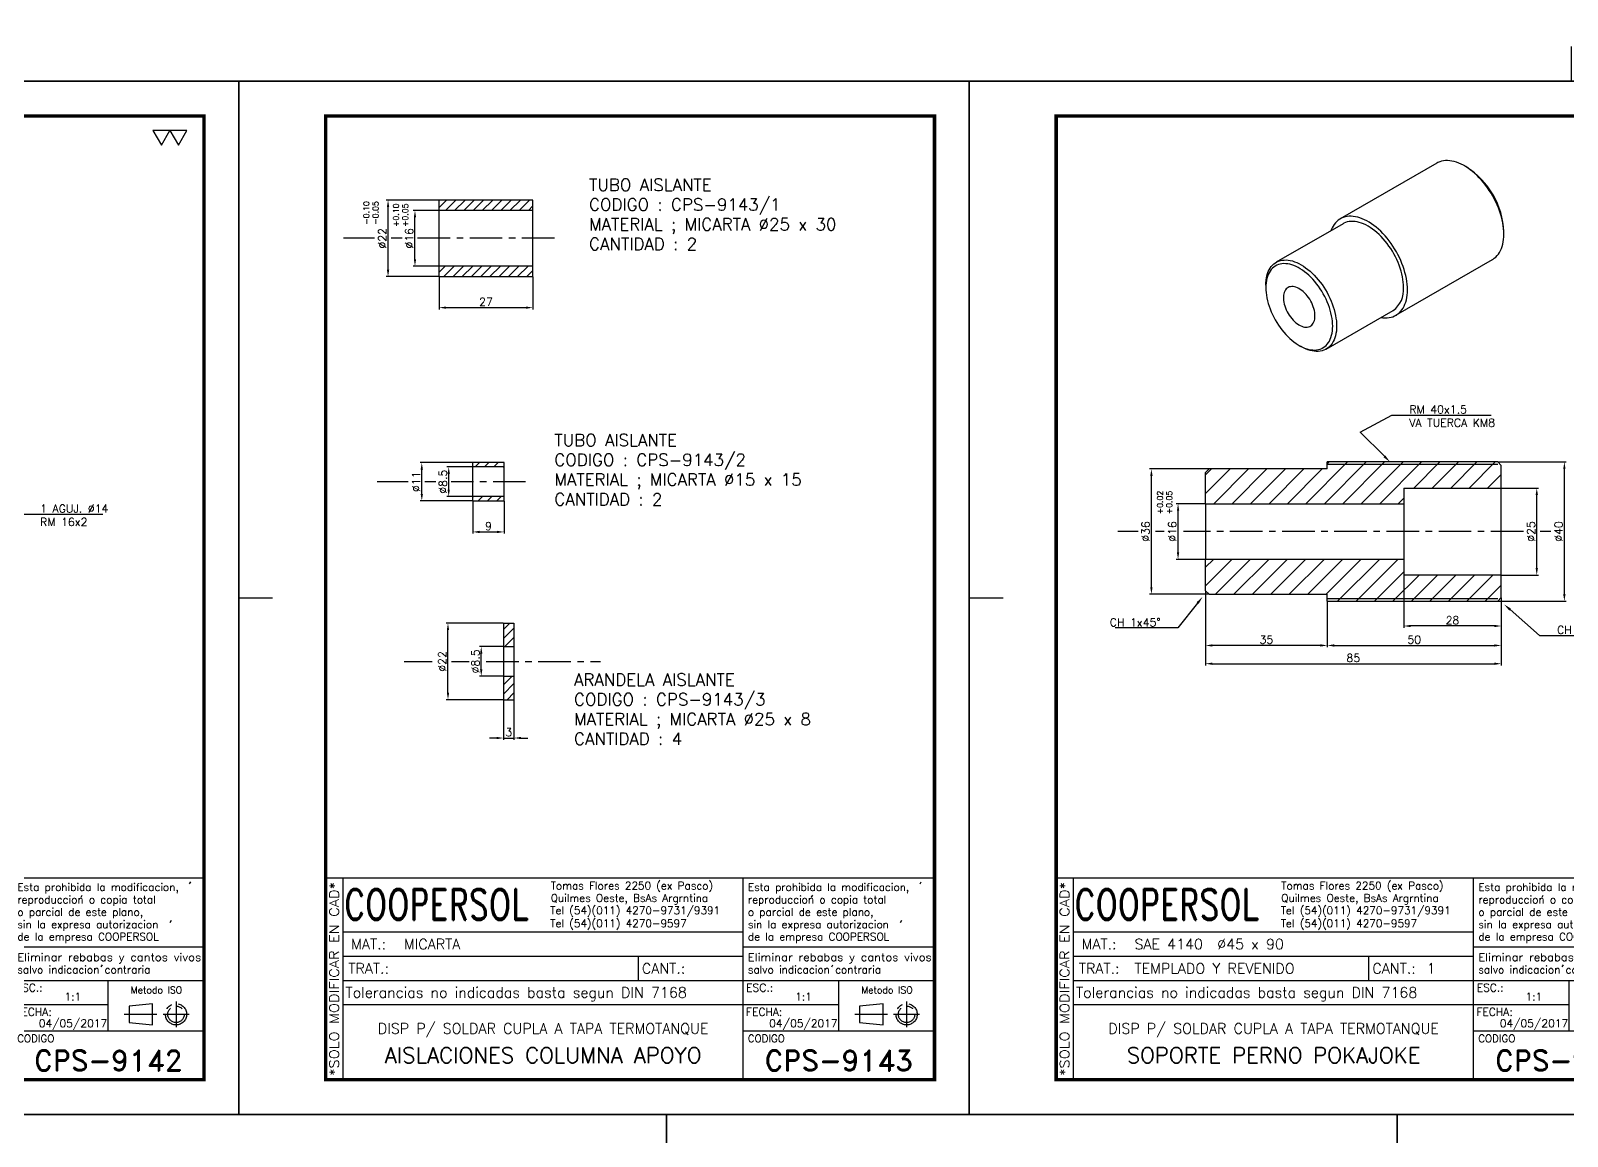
# Model space of a CAD drawing. Extents: x -13768 to 18086, y -10615 to 1188.
# Drawn here: x 867.2 to 1308.9, y 290.7 to 608.5 of the extents above; entities that cross this region are included whole.
import ezdxf
from ezdxf import colors
from ezdxf.entities.mleader import LeaderData, LeaderLine
from ezdxf.enums import TextEntityAlignment as Align
from ezdxf.math import Vec2, Vec3

# ---------------------------------------------------------------- set-up
doc = ezdxf.new("R2010")
doc.units = 0
doc.header["$LTSCALE"] = 7.5
doc.header["$MEASUREMENT"] = 0
doc.linetypes.add('CENTER', pattern=[2, 1.25, -0.25, 0.25, -0.25])
doc.layers.get('0').update_dxf_attribs({"linetype": 'CONTINUOUS'})
doc.layers.get('DEFPOINTS').update_dxf_attribs({"linetype": 'CONTINUOUS'})
for name, color, linetype in [('0-CO', 3, 'CONTINUOUS'), ('1', 1, 'CENTER'), ('CL', 1, 'CENTER'), ('CO', 3, 'CONTINUOUS'), ('FI', 1, 'CONTINUOUS'), ('RY', 5, 'CONTINUOUS')]:
    doc.layers.add(name, color=color, linetype=linetype)
doc.styles.add('ROMAND', font='ROMAND')
doc.styles.add('ROMANS', font='ROMANS.SHX')
doc.dimstyles.new('1', dxfattribs={"dimtxt": 2.3, "dimasz": 2, "dimexe": 0.5, "dimexo": 0.0625, "dimgap": 0.5, "dimtad": 1, "dimdec": 4, "dimdsep": 46, "dimtxsty": 'ROMANS', "dimcen": -2, "dimclrt": 7, "dimadec": 0, "dimazin": 0, "dimtfac": 0.869565, "dimtdec": 4, "dimtmove": 0, "dimatfit": 3, "dimfxl": 1, "dimtolj": 1, "dimarcsym": 0})

# ---------------------------------------------------------------- blocks, each defined once
blk = doc.blocks.new('A4G')
blk.add_line((0, 148.5), (9.75, 148.5))
blk.add_lwpolyline([(0, 297), (210, 297), (210, 0), (0, 0)], close=True)
at = {"const_width": 1}
blk.add_lwpolyline([(25, 287), (200, 287), (200, 10), (25, 10)], close=True, dxfattribs=at)
blk = doc.blocks.new('COOPERSOLROT-02')
for p, q in [((0, 58), (175, 58)), ((0, 0), (0, 58)), ((5, 0), (5, 58)), ((120, 0), (120, 58)), ((175, 0), (175, 58)), ((5, 42.5), (120, 42.5)), ((5, 35.5), (120, 35.5)), ((89.89, 28.5), (89.89, 35.5)), ((120, 38.19), (175, 38.19)), ((5, 28.5), (175, 28.5)), ((147.5, 14), (147.5, 28.5)), ((147.5, 21.5), (5, 21.5)), ((120, 14), (175, 14)), ((0, 0), (175, 0))]:
    blk.add_line(p, q)
at = {"color": 1, "linetype": 'CENTER'}
blk.add_line((166.98, 22.51), (166.98, 15.06), dxfattribs=at)
for points in [[(152.09, 18.79), (161.93, 18.79)], [(163.26, 18.79), (170.71, 18.79)]]:
    blk.add_lwpolyline(points, dxfattribs=at)
at = {"layer": '1'}
for points in [[(139.66, 52.43), (140.02, 53.02)], [(170.85, 56.26), (171.21, 56.85)], [(165.28, 45.22), (165.64, 45.81)], [(145.46, 32.42), (145.82, 33.01)]]:
    blk.add_lwpolyline(points, dxfattribs=at)
blk.add_lwpolyline([(160.25, 18.79), (160.25, 21.83), (153.47, 21.16), (153.47, 16.41), (160.25, 15.74)], close=True, dxfattribs=at)
for radius in [3.05, 2.37]:
    blk.add_circle((166.98, 18.79), radius, dxfattribs=at)
at = {"style": 'ROMANS', "width": 0.996387}
blk.add_text('*SOLO MODIFICAR EN CAD*', height=2.7, rotation=90, dxfattribs=at).set_placement((3.77, 1.09), (3.77, 56.81), align=Align.FIT)
at = {"style": 'ROMAND', "width": 0.75}
blk.add_text('COOPERSOL', height=9, dxfattribs=at).set_placement((5.26, 45.85))
at = {"style": 'ROMANS'}
for s, p in [('MAT.:', (7.32, 37.47)), ('TRAT.:', (6.5, 30.47)), ('CANT.:', (90.89, 30.47)), ('Tolerancias no indicadas basta segun DIN 7168', (5.7, 23.56))]:
    blk.add_text(s, height=3, dxfattribs=at).set_placement(p)
for tag, height, style, p in [('CONJUNTO', 2.3, 'ROMANS', (62.5, 17.5)), ('SUBCONJUNTO', 3, 'ROMANS', (62.5, 11.5)), ('DENOMINACION', 4.5, 'ROMANS', (62.5, 4.75)), ('COD-PLA', 6, 'ROMAND', (147.5, 5.5))]:
    blk.add_attdef(tag, text='', height=height, dxfattribs=dict(style=style)).set_placement(p, align=Align.MIDDLE)
at = {"layer": '1', "style": 'ROMANS'}
for s, height, p in [('Tomas Flores 2250 (ex Pasco)', 2.2, (64.69, 54.68)), ('Quilmes Oeste, BsAs Argrntina', 2.2, (64.69, 51.12)), ('Esta prohibida la modificacion,', 2.2, (121.36, 54.23)), ('Tel (54)(011) 4270-9731/9391', 2.2, (64.55, 47.56)), ('o parcial de este plano,', 2.2, (121.36, 47.11)), ('reproduccion o copia total', 2.2, (121.36, 50.67)), ('Tel (54)(011) 4270-9597', 2.2, (64.55, 43.83)), ('sin la expresa autorizacion ', 2.2, (121.36, 43.55)), ('de la empresa COOPERSOL', 2.2, (121.36, 39.99)), ('salvo indicacion contraria', 2.2, (121.36, 30.54)), ('ESC.:', 2.25, (120.89, 25.29)), ('FECHA:', 2.25, (120.81, 18.36)), ('CODIGO', 2.16, (121.33, 10.78))]:
    blk.add_text(s, height=height, dxfattribs=at).set_placement(p)
at = {"layer": '1', "style": 'ROMANS', "width": 0.96139}
blk.add_text('Eliminar rebabas y cantos vivos', height=2.2, dxfattribs=at).set_placement((121.34, 34.1), (174.21, 34.1), align=Align.FIT)
at = {"layer": '1', "style": 'ROMANS'}
blk.add_text('Metodo ISO', height=1.948, dxfattribs=at).set_placement((161.34, 25.77), align=Align.MIDDLE)
for tag, p in [('MAT', (22.51, 37.47)), ('TRAT', (22.51, 30.47)), ('CANT', (106.49, 30.47))]:
    blk.add_attdef(tag, p, '', height=3, dxfattribs=at)
for tag, p in [('ESC', (137.33, 22.73)), ('FECHA', (137.33, 15.06))]:
    blk.add_attdef(tag, text='', height=2.25, dxfattribs=at).set_placement(p, align=Align.CENTER)
blk = doc.blocks.new('*D26')
at = {"layer": 'CO', "color": 0, "lineweight": -2}
for p, q in [((1204.92, 447.48), (1204.92, 426.06)), ((1289.92, 445.48), (1289.92, 426.06)), ((1206.92, 426.56), (1287.92, 426.56))]:
    blk.add_line(p, q, dxfattribs=at)
at = {"layer": 'CO', "color": 0}
for points in [[(1206.92, 426.89), (1206.92, 426.22), (1204.92, 426.56)], [(1287.92, 426.89), (1287.92, 426.22), (1289.92, 426.56)]]:
    blk.add_solid(points, dxfattribs=at)
at = {"layer": 'DEFPOINTS', "color": 0}
for p in [(1204.92, 447.55), (1289.92, 445.55), (1289.92, 426.56)]:
    blk.add_point(p, dxfattribs=at)
at = {"layer": 'CO', "color": 7, "insert": (1247.42, 428.21), "char_height": 2.3, "attachment_point": 5, "style": 'ROMANS'}
blk.add_mtext('\\A1;85', dxfattribs=at)
blk = doc.blocks.new('*D27')
at = {"layer": 'CO', "color": 0, "lineweight": -2}
for p, q in [((1204.92, 447.48), (1204.92, 431.31)), ((1239.92, 444.48), (1239.92, 431.31)), ((1237.92, 431.81), (1206.92, 431.81))]:
    blk.add_line(p, q, dxfattribs=at)
at = {"layer": 'CO', "color": 0}
for points in [[(1206.92, 432.14), (1206.92, 431.47), (1204.92, 431.81)], [(1237.92, 432.14), (1237.92, 431.47), (1239.92, 431.81)]]:
    blk.add_solid(points, dxfattribs=at)
at = {"layer": 'DEFPOINTS', "color": 0}
for p in [(1204.92, 447.55), (1239.92, 444.55), (1204.92, 431.81)]:
    blk.add_point(p, dxfattribs=at)
at = {"layer": 'CO', "color": 7, "insert": (1222.42, 433.46), "char_height": 2.3, "attachment_point": 5, "style": 'ROMANS'}
blk.add_mtext('\\A1;35', dxfattribs=at)
blk = doc.blocks.new('*D28')
at = {"layer": 'CO', "color": 0, "lineweight": -2}
for p, q in [((1239.92, 444.48), (1239.92, 431.31)), ((1289.92, 445.48), (1289.92, 431.31)), ((1241.92, 431.81), (1287.92, 431.81))]:
    blk.add_line(p, q, dxfattribs=at)
at = {"layer": 'CO', "color": 0}
for points in [[(1241.92, 432.14), (1241.92, 431.47), (1239.92, 431.81)], [(1287.92, 432.14), (1287.92, 431.47), (1289.92, 431.81)]]:
    blk.add_solid(points, dxfattribs=at)
at = {"layer": 'DEFPOINTS', "color": 0}
for p in [(1239.92, 444.55), (1289.92, 445.55), (1289.92, 431.81)]:
    blk.add_point(p, dxfattribs=at)
at = {"layer": 'CO', "color": 7, "insert": (1264.92, 433.46), "char_height": 2.3, "attachment_point": 5, "style": 'ROMANS'}
blk.add_mtext('\\A1;50', dxfattribs=at)
blk = doc.blocks.new('*D29')
at = {"layer": 'CO', "color": 0, "lineweight": -2}
for p, q in [((1204.86, 472.55), (1196.53, 472.55)), ((1197.03, 458.55), (1197.03, 470.55)), ((1204.86, 456.55), (1196.53, 456.55))]:
    blk.add_line(p, q, dxfattribs=at)
at = {"layer": 'CO', "color": 0}
for points in [[(1196.7, 470.55), (1197.36, 470.55), (1197.03, 472.55)], [(1196.7, 458.55), (1197.36, 458.55), (1197.03, 456.55)]]:
    blk.add_solid(points, dxfattribs=at)
at = {"layer": 'DEFPOINTS', "color": 0}
for p in [(1197.03, 472.55), (1204.92, 472.55), (1204.92, 456.55)]:
    blk.add_point(p, dxfattribs=at)
at = {"layer": 'CO', "color": 7, "insert": (1195.38, 464.55), "char_height": 2.3, "attachment_point": 5, "rotation": 90, "style": 'ROMANS'}
blk.add_mtext('\\A1;%%C16', dxfattribs=at)
blk = doc.blocks.new('*D30')
at = {"layer": 'CO', "color": 0, "lineweight": -2}
for p, q in [((1205.86, 482.55), (1188.86, 482.55)), ((1189.36, 448.55), (1189.36, 480.55)), ((1205.86, 446.55), (1188.86, 446.55))]:
    blk.add_line(p, q, dxfattribs=at)
at = {"layer": 'CO', "color": 0}
for points in [[(1189.03, 480.55), (1189.7, 480.55), (1189.36, 482.55)], [(1189.03, 448.55), (1189.7, 448.55), (1189.36, 446.55)]]:
    blk.add_solid(points, dxfattribs=at)
at = {"layer": 'DEFPOINTS', "color": 0}
for p in [(1189.36, 482.55), (1205.92, 482.55), (1205.92, 446.55)]:
    blk.add_point(p, dxfattribs=at)
at = {"layer": 'CO', "color": 7, "insert": (1187.71, 464.55), "char_height": 2.3, "attachment_point": 5, "rotation": 90, "style": 'ROMANS'}
blk.add_mtext('\\A1;%%C36', dxfattribs=at)
blk = doc.blocks.new('*D31')
at = {"layer": 'CO', "color": 0, "lineweight": -2}
for p, q in [((1289.99, 477.05), (1300.64, 477.05)), ((1300.14, 454.05), (1300.14, 475.05)), ((1289.99, 452.05), (1300.64, 452.05))]:
    blk.add_line(p, q, dxfattribs=at)
at = {"layer": 'CO', "color": 0}
for points in [[(1299.81, 475.05), (1300.48, 475.05), (1300.14, 477.05)], [(1299.81, 454.05), (1300.48, 454.05), (1300.14, 452.05)]]:
    blk.add_solid(points, dxfattribs=at)
at = {"layer": 'DEFPOINTS', "color": 0}
for p in [(1289.92, 477.05), (1300.14, 477.05), (1289.92, 452.05)]:
    blk.add_point(p, dxfattribs=at)
at = {"layer": 'CO', "color": 7, "insert": (1298.49, 464.55), "char_height": 2.3, "attachment_point": 5, "rotation": 90, "style": 'ROMANS'}
blk.add_mtext('\\A1;%%C25', dxfattribs=at)
blk = doc.blocks.new('*D32')
at = {"layer": 'CO', "color": 0, "lineweight": -2}
for p, q in [((1288.99, 484.55), (1308.58, 484.55)), ((1308.08, 446.55), (1308.08, 482.55)), ((1288.99, 444.55), (1308.58, 444.55))]:
    blk.add_line(p, q, dxfattribs=at)
at = {"layer": 'CO', "color": 0}
for points in [[(1307.75, 482.55), (1308.41, 482.55), (1308.08, 484.55)], [(1307.75, 446.55), (1308.41, 446.55), (1308.08, 444.55)]]:
    blk.add_solid(points, dxfattribs=at)
at = {"layer": 'DEFPOINTS', "color": 0}
for p in [(1288.92, 484.55), (1308.08, 484.55), (1288.92, 444.55)]:
    blk.add_point(p, dxfattribs=at)
at = {"layer": 'CO', "color": 7, "insert": (1306.43, 464.55), "char_height": 2.3, "attachment_point": 5, "rotation": 90, "style": 'ROMANS'}
blk.add_mtext('\\A1;%%C40', dxfattribs=at)
blk = doc.blocks.new('*D33')
at = {"layer": 'CO', "color": 0, "lineweight": -2}
for p, q in [((1261.92, 451.98), (1261.92, 436.9)), ((1289.92, 445.48), (1289.92, 436.9)), ((1287.92, 437.4), (1263.92, 437.4))]:
    blk.add_line(p, q, dxfattribs=at)
at = {"layer": 'CO', "color": 0}
for points in [[(1263.92, 437.73), (1263.92, 437.06), (1261.92, 437.4)], [(1287.92, 437.73), (1287.92, 437.06), (1289.92, 437.4)]]:
    blk.add_solid(points, dxfattribs=at)
at = {"layer": 'DEFPOINTS', "color": 0}
for p in [(1261.92, 452.05), (1289.92, 445.55), (1261.92, 437.4)]:
    blk.add_point(p, dxfattribs=at)
at = {"layer": 'CO', "color": 7, "insert": (1275.92, 439.05), "char_height": 2.3, "attachment_point": 5, "style": 'ROMANS'}
blk.add_mtext('\\A1;28', dxfattribs=at)
blk = doc.blocks.new('TOL')
at = {"layer": '0-CO', "style": 'ROMANS'}
for tag, p in [('TOLSUP', (2.34, 3.94)), ('TOLINF', (2.34, 1.29))]:
    blk.add_attdef(tag, p, '', height=1.64, dxfattribs=at)
blk = doc.blocks.new('*D125')
at = {"layer": 'CO', "color": 0, "lineweight": -2}
for p, q in [((994.27, 473.31), (994.27, 463.94)), ((1003.27, 473.31), (1003.27, 463.94)), ((996.27, 464.44), (1001.27, 464.44))]:
    blk.add_line(p, q, dxfattribs=at)
at = {"layer": 'CO', "color": 0}
for points in [[(996.27, 464.77), (996.27, 464.1), (994.27, 464.44)], [(1001.27, 464.77), (1001.27, 464.1), (1003.27, 464.44)]]:
    blk.add_solid(points, dxfattribs=at)
at = {"layer": 'DEFPOINTS', "color": 0}
for p in [(994.27, 473.37), (1003.27, 473.37), (1003.27, 464.44)]:
    blk.add_point(p, dxfattribs=at)
at = {"layer": 'CO', "color": 7, "insert": (998.77, 466.09), "char_height": 2.3, "attachment_point": 5, "style": 'ROMANS'}
blk.add_mtext('\\A1;9', dxfattribs=at)
blk = doc.blocks.new('*D126')
at = {"layer": 'CO', "color": 0, "lineweight": -2}
for p, q in [((994.21, 483.12), (986.86, 483.12)), ((987.36, 476.62), (987.36, 481.12)), ((994.21, 474.62), (986.86, 474.62))]:
    blk.add_line(p, q, dxfattribs=at)
at = {"layer": 'CO', "color": 0}
for points in [[(987.02, 481.12), (987.69, 481.12), (987.36, 483.12)], [(987.02, 476.62), (987.69, 476.62), (987.36, 474.62)]]:
    blk.add_solid(points, dxfattribs=at)
at = {"layer": 'DEFPOINTS', "color": 0}
for p in [(987.36, 483.12), (994.27, 483.12), (994.27, 474.62)]:
    blk.add_point(p, dxfattribs=at)
at = {"layer": 'CO', "color": 7, "insert": (985.71, 478.87), "char_height": 2.3, "attachment_point": 5, "rotation": 90, "style": 'ROMANS'}
blk.add_mtext('\\A1;%%C8.5', dxfattribs=at)
blk = doc.blocks.new('*D127')
at = {"layer": 'CO', "color": 0, "lineweight": -2}
for p, q in [((994.21, 484.37), (979.12, 484.37)), ((979.62, 475.37), (979.62, 482.37)), ((994.21, 473.37), (979.12, 473.37))]:
    blk.add_line(p, q, dxfattribs=at)
at = {"layer": 'CO', "color": 0}
for points in [[(979.29, 482.37), (979.95, 482.37), (979.62, 484.37)], [(979.29, 475.37), (979.95, 475.37), (979.62, 473.37)]]:
    blk.add_solid(points, dxfattribs=at)
at = {"layer": 'DEFPOINTS', "color": 0}
for p in [(979.62, 484.37), (994.27, 484.37), (994.27, 473.37)]:
    blk.add_point(p, dxfattribs=at)
at = {"layer": 'CO', "color": 7, "insert": (977.97, 478.87), "char_height": 2.3, "attachment_point": 5, "rotation": 90, "style": 'ROMANS'}
blk.add_mtext('\\A1;%%C11', dxfattribs=at)
blk = doc.blocks.new('*D128')
at = {"layer": 'CO', "color": 0, "lineweight": -2}
for p, q in [((1003.04, 431.47), (996.21, 431.47)), ((996.71, 424.97), (996.71, 429.47)), ((1003.04, 422.97), (996.21, 422.97))]:
    blk.add_line(p, q, dxfattribs=at)
at = {"layer": 'CO', "color": 0}
for points in [[(996.37, 429.47), (997.04, 429.47), (996.71, 431.47)], [(996.37, 424.97), (997.04, 424.97), (996.71, 422.97)]]:
    blk.add_solid(points, dxfattribs=at)
at = {"layer": 'DEFPOINTS', "color": 0}
for p in [(996.71, 431.47), (1003.11, 431.47), (1003.11, 422.97)]:
    blk.add_point(p, dxfattribs=at)
at = {"layer": 'CO', "color": 7, "insert": (995.06, 427.22), "char_height": 2.3, "attachment_point": 5, "rotation": 90, "style": 'ROMANS'}
blk.add_mtext('\\A1;%%C8.5', dxfattribs=at)
blk = doc.blocks.new('*D129')
at = {"layer": 'CO', "color": 0, "lineweight": -2}
for p, q in [((1003.04, 438.22), (986.65, 438.22)), ((987.15, 418.22), (987.15, 436.22)), ((1003.04, 416.22), (986.65, 416.22))]:
    blk.add_line(p, q, dxfattribs=at)
at = {"layer": 'CO', "color": 0}
for points in [[(986.82, 436.22), (987.48, 436.22), (987.15, 438.22)], [(986.82, 418.22), (987.48, 418.22), (987.15, 416.22)]]:
    blk.add_solid(points, dxfattribs=at)
at = {"layer": 'DEFPOINTS', "color": 0}
for p in [(987.15, 438.22), (1003.11, 438.22), (1003.11, 416.22)]:
    blk.add_point(p, dxfattribs=at)
at = {"layer": 'CO', "color": 7, "insert": (985.5, 427.22), "char_height": 2.3, "attachment_point": 5, "rotation": 90, "style": 'ROMANS'}
blk.add_mtext('\\A1;%%C22', dxfattribs=at)
blk = doc.blocks.new('*D130')
at = {"layer": 'CO', "color": 0, "lineweight": -2}
for p, q in [((1003.11, 416.15), (1003.11, 404.7)), ((1006.11, 416.15), (1006.11, 404.7)), ((1001.11, 405.2), (999.11, 405.2)), ((1003.11, 405.2), (1006.11, 405.2)), ((1008.11, 405.2), (1010.11, 405.2))]:
    blk.add_line(p, q, dxfattribs=at)
at = {"layer": 'CO', "color": 0}
for points in [[(1001.11, 405.53), (1001.11, 404.87), (1003.11, 405.2)], [(1008.11, 405.53), (1008.11, 404.87), (1006.11, 405.2)]]:
    blk.add_solid(points, dxfattribs=at)
at = {"layer": 'DEFPOINTS', "color": 0}
for p in [(1003.11, 416.22), (1006.11, 416.22), (1006.11, 405.2)]:
    blk.add_point(p, dxfattribs=at)
at = {"layer": 'CO', "color": 7, "insert": (1004.61, 406.85), "char_height": 2.3, "attachment_point": 5, "style": 'ROMANS'}
blk.add_mtext('\\A1;3', dxfattribs=at)
blk = doc.blocks.new('*D131')
at = {"layer": 'CO', "color": 0, "lineweight": -2}
for p, q in [((984.57, 537.78), (984.57, 528.41)), ((1011.57, 537.78), (1011.57, 528.41)), ((986.57, 528.91), (1009.57, 528.91))]:
    blk.add_line(p, q, dxfattribs=at)
at = {"layer": 'CO', "color": 0}
for points in [[(986.57, 529.24), (986.57, 528.58), (984.57, 528.91)], [(1009.57, 529.24), (1009.57, 528.58), (1011.57, 528.91)]]:
    blk.add_solid(points, dxfattribs=at)
at = {"layer": 'DEFPOINTS', "color": 0}
for p in [(984.57, 537.84), (1011.57, 537.84), (1011.57, 528.91)]:
    blk.add_point(p, dxfattribs=at)
at = {"layer": 'CO', "color": 7, "insert": (998.07, 530.56), "char_height": 2.3, "attachment_point": 5, "style": 'ROMANS'}
blk.add_mtext('\\A1;27', dxfattribs=at)
blk = doc.blocks.new('*D132')
at = {"layer": 'CO', "color": 0, "lineweight": -2}
for p, q in [((984.51, 556.84), (977.16, 556.84)), ((977.66, 542.84), (977.66, 554.84)), ((984.51, 540.84), (977.16, 540.84))]:
    blk.add_line(p, q, dxfattribs=at)
at = {"layer": 'CO', "color": 0}
for points in [[(977.33, 554.84), (977.99, 554.84), (977.66, 556.84)], [(977.33, 542.84), (977.99, 542.84), (977.66, 540.84)]]:
    blk.add_solid(points, dxfattribs=at)
at = {"layer": 'DEFPOINTS', "color": 0}
for p in [(977.66, 556.84), (984.57, 556.84), (984.57, 540.84)]:
    blk.add_point(p, dxfattribs=at)
at = {"layer": 'CO', "color": 7, "insert": (976.01, 548.84), "char_height": 2.3, "attachment_point": 5, "rotation": 90, "style": 'ROMANS'}
blk.add_mtext('\\A1;%%C16', dxfattribs=at)
blk = doc.blocks.new('*D133')
at = {"layer": 'CO', "color": 0, "lineweight": -2}
for p, q in [((984.51, 559.84), (969.42, 559.84)), ((969.92, 539.84), (969.92, 557.84)), ((984.51, 537.84), (969.42, 537.84))]:
    blk.add_line(p, q, dxfattribs=at)
at = {"layer": 'CO', "color": 0}
for points in [[(969.59, 557.84), (970.26, 557.84), (969.92, 559.84)], [(969.59, 539.84), (970.26, 539.84), (969.92, 537.84)]]:
    blk.add_solid(points, dxfattribs=at)
at = {"layer": 'DEFPOINTS', "color": 0}
for p in [(969.92, 559.84), (984.57, 559.84), (984.57, 537.84)]:
    blk.add_point(p, dxfattribs=at)
at = {"layer": 'CO', "color": 7, "insert": (968.27, 548.84), "char_height": 2.3, "attachment_point": 5, "rotation": 90, "style": 'ROMANS'}
blk.add_mtext('\\A1;%%C22', dxfattribs=at)
blk = doc.blocks.new('A3G')
for p, q in [((235, 292), (235, 297)), ((0, 148.5), (9.75, 148.5)), ((235, 5), (235, 0))]:
    blk.add_line(p, q)
blk.add_lwpolyline([(0, 297), (420, 297), (420, 0), (0, 0)], close=True)
at = {"const_width": 1}
blk.add_lwpolyline([(25, 287), (410, 287), (410, 10), (25, 10)], close=True, dxfattribs=at)

msp = doc.modelspace()

# ---------------------------------------------------------------- hatches: boundary and pattern name
at = {"layer": 'RY'}
h = msp.add_hatch(dxfattribs=at)
h.set_pattern_fill('ANSI31', color=256, scale=15, style=0)
h.set_pattern_definition([(45, (14062.0458, -11833.967), (-1.32582521, 1.32582521), [])])
h.paths.add_polyline_path([(1011.57287, 556.84207), (1011.57287, 559.84207), (984.57287, 559.84207), (984.57287, 556.84207)])
h.paths.add_polyline_path([(1011.57287, 537.84207), (1011.57287, 540.84207), (984.57287, 540.84207), (984.57287, 537.84207)])
h = msp.add_hatch(dxfattribs=at)
h.set_pattern_fill('ANSI31', color=256, scale=15, style=0)
h.set_pattern_definition([(45, (14071.7418, -11903.9403), (-1.32582521, 1.32582521), [])])
h.paths.add_polyline_path([(1003.26887, 483.11866), (1003.26887, 484.36866), (994.26887, 484.36866), (994.26887, 483.11866)])
h.paths.add_polyline_path([(1003.26887, 473.36866), (1003.26887, 474.61866), (994.26887, 474.61866), (994.26887, 473.36866)])
h = msp.add_hatch(dxfattribs=at)
h.set_pattern_fill('ANSI31', color=256, scale=30, style=0)
h.set_pattern_definition([(45, (14937.426, -11905.442), (-2.6516504, 2.6516504), [])])
h.paths.add_polyline_path([(1261.92301, 472.54748), (1261.92301, 477.04748), (1289.92301, 477.04748), (1289.92301, 483.54748), (1288.92301, 484.54748), (1239.92301, 484.54748), (1239.92301, 482.54748), (1205.92301, 482.54748), (1204.92301, 481.54748), (1204.92301, 472.54748)])
h.paths.add_polyline_path([(1204.92301, 456.54748), (1204.92301, 447.54748), (1205.92301, 446.54748), (1239.92301, 446.54748), (1239.92301, 444.54748), (1288.92301, 444.54748), (1289.92301, 445.54748), (1289.92301, 452.04748), (1261.92301, 452.04748), (1261.92301, 456.54748)])
h = msp.add_hatch(dxfattribs=at)
h.set_pattern_fill('ANSI31', color=256, scale=15, style=0)
h.set_pattern_definition([(45, (14075.9052, -11896.252), (-1.32582521, 1.32582521), [])])
h.paths.add_polyline_path([(1006.10537, 438.21655), (1003.10537, 438.21655), (1003.10537, 431.46655), (1006.10537, 431.46655)])
h.paths.add_polyline_path([(1006.10537, 422.96655), (1003.10537, 422.96655), (1003.10537, 416.21655), (1006.10537, 416.21655)])

# ---------------------------------------------------------------- linework, layer by layer
for p, q in [((1011.57287, 559.84207), (984.57287, 559.84207)), ((984.57287, 548.84207), (984.57287, 559.84207)), ((1011.57287, 556.84207), (984.57287, 556.84207)), ((1011.57287, 548.84207), (1011.57287, 559.84207)), ((984.57287, 537.84207), (984.57287, 548.84207)), ((1011.57287, 537.84207), (1011.57287, 548.84207)), ((1011.57287, 540.84207), (984.57287, 540.84207)), ((984.57287, 537.84207), (1011.57287, 537.84207)), ((1003.26887, 484.36866), (994.26887, 484.36866)), ((994.26887, 478.86866), (994.26887, 484.36866)), ((1003.26887, 483.11866), (994.26887, 483.11866)), ((1003.26887, 478.86866), (1003.26887, 484.36866)), ((1204.92301, 481.54748), (1205.92301, 482.54748)), ((1204.92301, 472.54748), (1204.92301, 481.54748)), ((1239.92301, 482.54748), (1205.92301, 482.54748)), ((1239.92301, 482.54748), (1239.92301, 484.54748)), ((1288.92301, 484.54748), (1239.92301, 484.54748)), ((1288.92301, 484.54748), (1289.92301, 483.54748)), ((1289.92301, 477.04748), (1289.92301, 483.54748)), ((994.26887, 473.36866), (994.26887, 478.86866)), ((1003.26887, 473.36866), (1003.26887, 478.86866)), ((1003.26887, 474.61866), (994.26887, 474.61866)), ((994.26887, 473.36866), (1003.26887, 473.36866)), ((1261.92301, 477.04748), (1289.92301, 477.04748)), ((1261.92301, 477.04748), (1261.92301, 472.54748)), ((1289.92301, 452.04748), (1289.92301, 477.04748)), ((1204.92301, 472.54748), (1261.92301, 472.54748)), ((1204.92301, 472.54748), (1204.92301, 456.54748)), ((1261.92301, 472.54748), (1261.92301, 456.54748)), ((1204.92301, 447.54748), (1204.92301, 456.54748)), ((1261.92301, 456.54748), (1204.92301, 456.54748)), ((1261.92301, 456.54748), (1261.92301, 452.04748)), ((1289.92301, 452.04748), (1261.92301, 452.04748)), ((1289.92301, 445.54748), (1289.92301, 452.04748)), ((1205.92301, 446.54748), (1204.92301, 447.54748)), ((1205.92301, 446.54748), (1239.92301, 446.54748)), ((1239.92301, 444.54748), (1239.92301, 446.54748)), ((1239.92301, 444.54748), (1288.92301, 444.54748)), ((1289.92301, 445.54748), (1288.92301, 444.54748)), ((1003.10537, 438.21655), (1006.10537, 438.21655)), ((1003.10537, 438.21655), (1003.10537, 416.21655)), ((1006.10537, 438.21655), (1006.10537, 416.21655)), ((1003.10537, 431.46655), (1006.10537, 431.46655)), ((1003.10537, 422.96655), (1006.10537, 422.96655)), ((1003.10537, 416.21655), (1006.10537, 416.21655))]:
    msp.add_line(p, q)
at = {"layer": 'CL'}
for p, q in [((965.98849, 548.84207), (957.127, 548.84207)), ((973.9755, 548.84207), (970.82013, 548.84207)), ((1017.7729, 548.84207), (978.41272, 548.84207)), ((975.68449, 478.86866), (966.823, 478.86866)), ((983.6715, 478.86866), (980.51613, 478.86866)), ((1009.4689, 478.86866), (988.10872, 478.86866)), ((1185.53168, 464.54748), (1179.75383, 464.54748)), ((1193.04678, 464.54748), (1190.58728, 464.54748)), ((1296.32216, 464.54748), (1198.62192, 464.54748)), ((1304.17016, 464.54748), (1301.1233, 464.54748)), ((974.55318, 427.21655), (982.60244, 427.21655)), ((988.19793, 427.21655), (993.21058, 427.21655)), ((998.10664, 427.21655), (1030.96114, 427.21655))]:
    msp.add_line(p, q, dxfattribs=at)
at = {"layer": 'CO'}
for points in [[(904.74912, 575.60654), (907.19327, 579.83994), (902.30497, 579.83994)], [(909.63743, 575.60654), (912.08158, 579.83994), (907.19327, 579.83994)]]:
    msp.add_lwpolyline(points, close=True, dxfattribs=at)
at = {"layer": 'FI'}
for p, q in [((1271.37757, 570.42464), (1243.65898, 554.42304)), ((1279.94435, 569.30483), (1279.37876, 569.63145)), ((1244.45892, 553.03736), (1225.22561, 541.93421)), ((1290.69062, 550.03659), (1290.69062, 550.68972)), ((1259.65768, 526.70947), (1287.37627, 542.71107)), ((1222.24269, 535.34124), (1222.24269, 534.68812)), ((1239.62444, 516.992), (1258.85775, 528.09515)), ((1231.85778, 518.03249), (1232.42337, 517.70587)), ((1288.92301, 483.79748), (1239.92301, 483.79748)), ((1239.92301, 445.29748), (1288.92301, 445.29748))]:
    msp.add_line(p, q, dxfattribs=at)
at = {"layer": 'FI', "flags": 128}
for points in [[(1290.69062, 550.03659), (1290.67075, 550.82202), (1290.61121, 551.62763), (1290.51221, 552.45059), (1290.3741, 553.28802), (1290.19736, 554.13697), (1289.98261, 554.99445), (1289.73061, 555.85746), (1289.44224, 556.72297), (1289.11851, 557.58793), (1288.76057, 558.44931), (1288.36967, 559.30408), (1287.94718, 560.14924), (1287.49458, 560.98182), (1287.01348, 561.7989), (1286.50555, 562.5976), (1285.97258, 563.37512), (1285.41644, 564.12873), (1284.83909, 564.85578), (1284.24255, 565.55372), (1283.62892, 566.2201), (1283.00036, 566.85258), (1282.35906, 567.44893), (1281.7073, 568.00705), (1281.04735, 568.525), (1280.38153, 569.00095), (1279.71218, 569.43323), (1279.04165, 569.82031), (1278.37231, 570.16085), (1277.70649, 570.45364), (1277.04653, 570.69766), (1276.39477, 570.89204), (1275.75348, 571.03611), (1275.12491, 571.12936), (1274.51128, 571.17146), (1273.91475, 571.16227), (1273.33739, 571.10181), (1272.78126, 570.99031), (1272.24829, 570.82814), (1271.74036, 570.61588), (1271.37757, 570.42464)], [(1262.97204, 534.03499), (1262.95217, 534.82042), (1262.89263, 535.62603), (1262.79363, 536.44899), (1262.65551, 537.28642), (1262.47877, 538.13537), (1262.26402, 538.99285), (1262.01202, 539.85586), (1261.72365, 540.72137), (1261.39993, 541.58633), (1261.04198, 542.44771), (1260.65108, 543.30248), (1260.22859, 544.14764), (1259.776, 544.98022), (1259.29489, 545.7973), (1258.78696, 546.596), (1258.25399, 547.37352), (1257.69785, 548.12713), (1257.1205, 548.85418), (1256.52396, 549.55213), (1255.91033, 550.2185), (1255.28177, 550.85098), (1254.64048, 551.44733), (1253.98871, 552.00545), (1253.32876, 552.5234), (1252.66294, 552.99935), (1251.99359, 553.43163), (1251.32307, 553.81871), (1250.65372, 554.15925), (1249.9879, 554.45204), (1249.32795, 554.69606), (1248.67618, 554.89044), (1248.03489, 555.03451), (1247.40633, 555.12776), (1246.7927, 555.16987), (1246.19616, 555.16067), (1245.61881, 555.10022), (1245.06267, 554.98871), (1244.5297, 554.82654), (1244.02177, 554.61428), (1243.54066, 554.35268), (1243.08807, 554.04266), (1242.66558, 553.68529), (1242.27468, 553.28185), (1241.91673, 552.83374), (1241.59301, 552.34254), (1241.30464, 551.80998), (1241.05264, 551.23792), (1240.97151, 551.02412)], [(1261.84067, 534.68812), (1261.82058, 535.43802), (1261.76038, 536.20816), (1261.66031, 536.9955), (1261.52077, 537.79693), (1261.34231, 538.60929), (1261.12563, 539.42938), (1260.87159, 540.25395), (1260.58118, 541.07975), (1260.25556, 541.90353), (1259.89601, 542.72203), (1259.50396, 543.53202), (1259.08094, 544.33031), (1258.62862, 545.11374), (1258.1488, 545.87923), (1257.64336, 546.62375), (1257.1143, 547.34436), (1256.56371, 548.03822), (1255.99376, 548.70259), (1255.4067, 549.33485), (1254.80485, 549.93251), (1254.19057, 550.4932), (1253.56631, 551.01472), (1252.93452, 551.495), (1252.29768, 551.93215), (1251.65833, 552.32444), (1251.01898, 552.67033), (1250.38215, 552.96845), (1249.75035, 553.21763), (1249.12609, 553.41687), (1248.51182, 553.5654), (1247.90996, 553.66263), (1247.3229, 553.70817), (1246.75295, 553.70185), (1246.20236, 553.64369), (1245.6733, 553.53391), (1245.16786, 553.37296), (1244.68804, 553.16147), (1244.45892, 553.03736)], [(1287.37627, 542.71107), (1287.49458, 542.78143), (1287.94718, 543.09145), (1288.36967, 543.44882), (1288.76057, 543.85226), (1289.11851, 544.30037), (1289.44224, 544.79157), (1289.73061, 545.32413), (1289.98261, 545.89618), (1290.19736, 546.50573), (1290.3741, 547.15061), (1290.51221, 547.82857), (1290.61121, 548.53723), (1290.67075, 549.2741), (1290.69062, 550.03659)], [(1222.24269, 535.34124), (1222.26278, 536.06795), (1222.32298, 536.76858), (1222.42305, 537.44039), (1222.56259, 538.08071), (1222.74105, 538.68703), (1222.95773, 539.25694), (1223.21177, 539.7882), (1223.50218, 540.27871), (1223.82779, 540.72653), (1224.18734, 541.12991), (1224.5794, 541.48724), (1225.00242, 541.79712), (1225.45474, 542.05832), (1225.93456, 542.26981), (1226.44, 542.43076), (1226.96906, 542.54053), (1227.51965, 542.5987), (1228.0896, 542.60502), (1228.67666, 542.55948), (1229.27851, 542.46225), (1229.89278, 542.31372), (1230.51705, 542.11448), (1231.14884, 541.8653), (1231.78567, 541.56718), (1232.42503, 541.22129), (1233.06438, 540.829), (1233.70121, 540.39185), (1234.33301, 539.91157), (1234.95727, 539.39005), (1235.57154, 538.82936), (1236.17339, 538.2317), (1236.76045, 537.59944), (1237.3304, 536.93507), (1237.881, 536.24121), (1238.41005, 535.5206), (1238.91549, 534.77608), (1239.39532, 534.01059), (1239.84763, 533.22716), (1240.27065, 532.42887), (1240.66271, 531.61888), (1241.02226, 530.80038), (1241.34788, 529.9766), (1241.63828, 529.1508), (1241.89232, 528.32623), (1242.109, 527.50614), (1242.28747, 526.69378), (1242.42701, 525.89235), (1242.52707, 525.10501), (1242.58727, 524.33487), (1242.60736, 523.58497)], [(1241.47599, 523.58497), (1241.45623, 524.30787), (1241.39704, 525.05061), (1241.29865, 525.81015), (1241.16148, 526.58335), (1240.98608, 527.36705), (1240.77318, 528.15802), (1240.52364, 528.953), (1240.23851, 529.74875), (1239.91894, 530.54197), (1239.56626, 531.32942), (1239.1819, 532.10786), (1238.76746, 532.87409), (1238.32462, 533.62497), (1237.85523, 534.35739), (1237.36119, 535.06837), (1236.84454, 535.75497), (1236.30741, 536.41437), (1235.752, 537.04387), (1235.1806, 537.64087), (1234.59554, 538.20293), (1233.99925, 538.72773), (1233.39416, 539.21312), (1232.78276, 539.6571), (1232.16757, 540.05785), (1231.55111, 540.41373), (1230.93592, 540.72326), (1230.32452, 540.98518), (1229.71943, 541.19841), (1229.12314, 541.36208), (1228.53808, 541.47551), (1227.96668, 541.53824), (1227.41127, 541.55), (1226.87414, 541.51076), (1226.35749, 541.42067), (1225.86346, 541.2801), (1225.39406, 541.08962), (1224.95122, 540.85004), (1224.53678, 540.56231), (1224.15242, 540.22764), (1223.79974, 539.84739), (1223.48017, 539.42313), (1223.19504, 538.9566), (1222.9455, 538.44971), (1222.7326, 537.90456), (1222.5572, 537.32337), (1222.42003, 536.70855), (1222.32164, 536.06261), (1222.26245, 535.38821), (1222.24269, 534.68812), (1222.26245, 533.96521), (1222.32164, 533.22247), (1222.42003, 532.46293), (1222.5572, 531.68973), (1222.7326, 530.90603), (1222.9455, 530.11507), (1223.19504, 529.32008), (1223.48017, 528.52434), (1223.79974, 527.73111), (1224.15242, 526.94366), (1224.53678, 526.16522), (1224.95122, 525.39899), (1225.39406, 524.64812), (1225.86346, 523.91569), (1226.35749, 523.20471), (1226.87414, 522.51811), (1227.41127, 521.85871), (1227.96668, 521.22922), (1228.53808, 520.63221), (1229.12314, 520.07015), (1229.71943, 519.54535), (1230.32452, 519.05996), (1230.93592, 518.61598), (1231.55111, 518.21523), (1232.16757, 517.85936), (1232.78276, 517.54982), (1233.39416, 517.2879), (1233.99925, 517.07467), (1234.59554, 516.911), (1235.1806, 516.79757), (1235.752, 516.73485), (1236.30741, 516.72308), (1236.84454, 516.76232), (1237.36119, 516.85242), (1237.85523, 516.99299), (1238.32462, 517.18346), (1238.76746, 517.42305), (1239.1819, 517.71077), (1239.56626, 518.04544), (1239.91894, 518.42569), (1240.23851, 518.84995), (1240.52364, 519.31649), (1240.77318, 519.82337), (1240.98608, 520.36852), (1241.16148, 520.94971), (1241.29865, 521.56453), (1241.39704, 522.21047), (1241.45623, 522.88488), (1241.47599, 523.58497)], [(1236.38482, 526.52404), (1236.36494, 527.02487), (1236.30546, 527.54427), (1236.20691, 528.07765), (1236.07015, 528.62035), (1235.89638, 529.16758), (1235.68714, 529.71453), (1235.44426, 530.25641), (1235.16987, 530.78844), (1234.8664, 531.30596), (1234.53649, 531.80442), (1234.18306, 532.27942), (1233.80921, 532.72681), (1233.41822, 533.14265), (1233.01353, 533.52328), (1232.5987, 533.86536), (1232.17737, 534.16589), (1231.75325, 534.42221), (1231.33006, 534.63208), (1230.91152, 534.79366), (1230.50131, 534.90553), (1230.10304, 534.9667), (1229.7202, 534.97663), (1229.35615, 534.93523), (1229.01411, 534.84288), (1228.69707, 534.70038), (1228.40782, 534.50899), (1228.1489, 534.27038), (1227.92259, 533.98666), (1227.73088, 533.66031), (1227.57545, 533.29421), (1227.45766, 532.89157), (1227.37856, 532.45593), (1227.33883, 531.99112), (1227.33883, 531.50123), (1227.37856, 530.99055), (1227.45766, 530.46358), (1227.57545, 529.92495), (1227.73088, 529.37939), (1227.92259, 528.83169), (1228.1489, 528.28668), (1228.40782, 527.74913), (1228.69707, 527.22378), (1229.01411, 526.71523), (1229.35615, 526.22797), (1229.7202, 525.76626), (1230.10304, 525.33417), (1230.50131, 524.9355), (1230.91152, 524.57375), (1231.33006, 524.25209), (1231.75325, 523.97336), (1232.17737, 523.74), (1232.5987, 523.55407), (1233.01353, 523.4172), (1233.41822, 523.33059), (1233.80921, 523.295), (1234.18306, 523.31075), (1234.53649, 523.37769), (1234.8664, 523.49525), (1235.16987, 523.66238), (1235.44426, 523.87762), (1235.68714, 524.13907), (1235.89638, 524.44444), (1236.07015, 524.79104), (1236.20691, 525.17584), (1236.30546, 525.59544), (1236.36494, 526.04616), (1236.38482, 526.52404)], [(1255.37034, 526.08192), (1255.91033, 526.00475), (1256.52396, 525.96264), (1257.1205, 525.97184), (1257.69785, 526.03229), (1258.25399, 526.1438), (1258.78696, 526.30597), (1259.29489, 526.51823), (1259.776, 526.77983), (1260.22859, 527.08985), (1260.65108, 527.44722), (1261.04198, 527.85066), (1261.39993, 528.29877), (1261.72365, 528.78997), (1262.01202, 529.32253), (1262.26402, 529.89459), (1262.47877, 530.50413), (1262.65551, 531.14901), (1262.79363, 531.82697), (1262.89263, 532.53563), (1262.95217, 533.2725), (1262.97204, 534.03499)], [(1242.60736, 523.58497), (1242.58727, 522.85826), (1242.52707, 522.15763), (1242.42701, 521.48582), (1242.28747, 520.8455), (1242.109, 520.23918), (1241.89232, 519.66927), (1241.63828, 519.13801), (1241.34788, 518.6475), (1241.02226, 518.19968), (1240.66271, 517.7963), (1240.27065, 517.43897), (1239.84763, 517.12909), (1239.39532, 516.86789), (1238.91549, 516.6564), (1238.41005, 516.49545), (1237.881, 516.38567), (1237.3304, 516.32751), (1236.76045, 516.32119), (1236.17339, 516.36673), (1235.57154, 516.46396), (1234.95727, 516.61249), (1234.33301, 516.81173), (1233.70121, 517.06091), (1233.06438, 517.35903), (1232.42503, 517.70492), (1232.42337, 517.70587)]]:
    msp.add_lwpolyline(points, dxfattribs=at)
at = {"layer": 'FI'}
for centre, radius, start, end in [((1267.42433, 549.66777), 23.28872, 2.5150236, 57.4795999), ((1254.63713, 533.97601), 7.23865, 305.666528, 5.6456524)]:
    msp.add_arc(centre, radius, start, end, dxfattribs=at)

# ---------------------------------------------------------------- block references
at = {"xscale": 2, "yscale": 2, "zscale": 2}
msp.add_blockref('A3G', (840, 594), dxfattribs=at)
for name, p in [('A4G', (717, 297)), ('A4G', (927, 297)), ('A4G', (1137, 297)), ('A4G', (840, 0)), ('A4G', (1050, 0)), ('A3G', (1260, 0))]:
    msp.add_blockref(name, p)
ref = msp.add_blockref('COOPERSOLROT-02', (742, 307))
ref.add_attrib('COD-PLA', 'CPS-9142', dxfattribs={"height": 6, "style": 'ROMAND'}).set_placement((889.5, 312.5), align=Align.MIDDLE)
ref.add_attrib('FECHA', '04/05/2017', dxfattribs={"layer": '1', "height": 2.25, "style": 'ROMANS'}).set_placement((879.33468, 322.061), align=Align.CENTER)
ref.add_attrib('MAT', 'SAE 4140 %%c38 x 55', (764.50529, 344.46815), dxfattribs={"layer": '1', "height": 3, "style": 'ROMANS'})
ref.add_attrib('TRAT', 'TEMPLADO Y REVENIDO', (764.50529, 337.46815), dxfattribs={"layer": '1', "height": 3, "style": 'ROMANS'})
ref.add_attrib('ESC', '1:1', dxfattribs={"layer": '1', "height": 2.25, "style": 'ROMANS'}).set_placement((879.33468, 329.72855), align=Align.CENTER)
ref.add_attrib('CANT', '2', (848.49059, 337.46815), dxfattribs={"layer": '1', "height": 3, "style": 'ROMANS'})
ref.add_attrib('DENOMINACION', 'APOYO PIEZA', dxfattribs={"height": 4.5, "style": 'ROMANS'}).set_placement((804.5, 314.03781), align=Align.MIDDLE)
ref.add_attrib('SUBCONJUNTO', 'DISP P/ SOLDAR CUPLA A TAPA TERMOTANQUE', dxfattribs={"height": 3, "style": 'ROMANS'}).set_placement((804.5, 321.47785), align=Align.MIDDLE)
ref = msp.add_blockref('COOPERSOLROT-02', (952, 307))
ref.add_attrib('COD-PLA', 'CPS-9143', dxfattribs={"height": 6, "style": 'ROMAND'}).set_placement((1099.5, 312.5), align=Align.MIDDLE)
ref.add_attrib('FECHA', '04/05/2017', dxfattribs={"layer": '1', "height": 2.25, "style": 'ROMANS'}).set_placement((1089.33468, 322.061), align=Align.CENTER)
ref.add_attrib('MAT', 'MICARTA', (974.50529, 344.46815), dxfattribs={"layer": '1', "height": 3, "style": 'ROMANS'})
ref.add_attrib('ESC', '1:1', dxfattribs={"layer": '1', "height": 2.25, "style": 'ROMANS'}).set_placement((1089.33468, 329.72855), align=Align.CENTER)
ref.add_attrib('DENOMINACION', 'AISLACIONES COLUMNA APOYO', dxfattribs={"height": 4.5, "style": 'ROMANS'}).set_placement((1014.5, 314.03781), align=Align.MIDDLE)
ref.add_attrib('SUBCONJUNTO', 'DISP P/ SOLDAR CUPLA A TAPA TERMOTANQUE', dxfattribs={"height": 3, "style": 'ROMANS'}).set_placement((1014.5, 321.47785), align=Align.MIDDLE)
ref = msp.add_blockref('COOPERSOLROT-02', (1162, 307))
ref.add_attrib('COD-PLA', 'CPS-9144', dxfattribs={"height": 6, "style": 'ROMAND'}).set_placement((1309.5, 312.5), align=Align.MIDDLE)
ref.add_attrib('FECHA', '04/05/2017', dxfattribs={"layer": '1', "height": 2.25, "style": 'ROMANS'}).set_placement((1299.33468, 322.061), align=Align.CENTER)
ref.add_attrib('MAT', 'SAE 4140  %%c45 x 90', (1184.50529, 344.46815), dxfattribs={"layer": '1', "height": 3, "style": 'ROMANS'})
ref.add_attrib('TRAT', 'TEMPLADO Y REVENIDO', (1184.50529, 337.46815), dxfattribs={"layer": '1', "height": 3, "style": 'ROMANS'})
ref.add_attrib('ESC', '1:1', dxfattribs={"layer": '1', "height": 2.25, "style": 'ROMANS'}).set_placement((1299.33468, 329.72855), align=Align.CENTER)
ref.add_attrib('CANT', '1', (1268.49059, 337.46815), dxfattribs={"layer": '1', "height": 3, "style": 'ROMANS'})
ref.add_attrib('DENOMINACION', 'SOPORTE PERNO POKAJOKE', dxfattribs={"height": 4.5, "style": 'ROMANS'}).set_placement((1224.5, 314.03781), align=Align.MIDDLE)
ref.add_attrib('SUBCONJUNTO', 'DISP P/ SOLDAR CUPLA A TAPA TERMOTANQUE', dxfattribs={"height": 3, "style": 'ROMANS'}).set_placement((1224.5, 321.47785), align=Align.MIDDLE)
at = {"layer": 'CO', "rotation": 90}
for p, values in [((968.44326, 550.40704), {'TOLINF': '-0.05', 'TOLSUP': '-0.10'}), ((976.96764, 549.76033), {'TOLINF': '+0.05', 'TOLSUP': '+0.10'}), ((1196.59547, 467.1823), {'TOLINF': '+0.05', 'TOLSUP': '+0.02'})]:
    msp.add_blockref('TOL', p, dxfattribs=at).add_auto_attribs(values)

# ---------------------------------------------------------------- texts
at = {"layer": 'CO', "style": 'ROMANS'}
for s, p in [('TUBO AISLANTE', (1027.71073, 562.45745)), ('CODIGO : CPS-9143/1', (1027.71073, 556.79078)), ('MATERIAL ; MICARTA %%C25 x 30', (1027.71073, 551.12411)), ('CANTIDAD : 2', (1027.71073, 545.45745)), ('TUBO AISLANTE', (1017.73849, 489.07711)), ('CODIGO : CPS-9143/2', (1017.73849, 483.41045)), ('MATERIAL ; MICARTA %%C15 x 15', (1017.73849, 477.74378)), ('CANTIDAD : 2', (1017.73849, 472.07711)), ('ARANDELA AISLANTE', (1023.38862, 420.22384)), ('CODIGO : CPS-9143/3', (1023.38862, 414.55717)), ('MATERIAL ; MICARTA %%C25 x 8', (1023.38862, 408.89051)), ('CANTIDAD : 4', (1023.38862, 403.22384))]:
    msp.add_text(s, height=3.5, dxfattribs=at).set_placement(p)

# ---------------------------------------------------------------- dimensions: what is measured, and where the dimension line sits
at = {"layer": 'CO'}
for base, p1, p2, picture, middle in [((969.92466, 559.84207), (984.57287, 537.84207), (984.57287, 559.84207), '*D133', (968.27466, 548.84207)), ((977.65948, 556.84207), (984.57287, 540.84207), (984.57287, 556.84207), '*D132', (976.00948, 548.84207)), ((979.62066, 484.36866), (994.26887, 473.36866), (994.26887, 484.36866), '*D127', (977.97066, 478.86866)), ((987.35548, 483.11866), (994.26887, 474.61866), (994.26887, 483.11866), '*D126', (985.70548, 478.86866)), ((1189.36292, 482.54748), (1205.92301, 446.54748), (1205.92301, 482.54748), '*D30', (1187.71292, 464.54748)), ((1308.08125, 484.54748), (1288.92301, 444.54748), (1288.92301, 484.54748), '*D32', (1306.43125, 464.54748)), ((1300.14319, 477.04748), (1289.92301, 452.04748), (1289.92301, 477.04748), '*D31', (1298.49319, 464.54748)), ((1197.02902, 472.54748), (1204.92301, 456.54748), (1204.92301, 472.54748), '*D29', (1195.37902, 464.54748)), ((987.14878, 438.21655), (1003.10537, 416.21655), (1003.10537, 438.21655), '*D129', (985.49878, 427.21655)), ((996.70776, 431.46655), (1003.10537, 422.96655), (1003.10537, 431.46655), '*D128', (995.05776, 427.21655))]:
    dim = msp.add_linear_dim(base=base, p1=p1, p2=p2, angle=90, text='%%C<>', dimstyle='1', dxfattribs=at)
    dim.commit()
    dim.dimension.update_dxf_attribs({"geometry": picture, "text_midpoint": middle})
for base, p1, p2, picture, middle in [((1011.57287, 528.91019), (984.57287, 537.84207), (1011.57287, 537.84207), '*D131', (998.07287, 530.56019)), ((1003.26887, 464.43678), (994.26887, 473.36866), (1003.26887, 473.36866), '*D125', (998.76887, 466.08678)), ((1261.92301, 437.39777), (1289.92301, 445.54748), (1261.92301, 452.04748), '*D33', (1275.92301, 439.04777)), ((1289.92301, 426.55718), (1204.92301, 447.54748), (1289.92301, 445.54748), '*D26', (1247.42301, 428.20718)), ((1204.92301, 431.80789), (1239.92301, 444.54748), (1204.92301, 447.54748), '*D27', (1222.42301, 433.45789)), ((1289.92301, 431.80789), (1239.92301, 444.54748), (1289.92301, 445.54748), '*D28', (1264.92301, 433.45789)), ((1006.10537, 405.19862), (1003.10537, 416.21655), (1006.10537, 416.21655), '*D130', (1004.60537, 406.84862))]:
    dim = msp.add_linear_dim(base=base, p1=p1, p2=p2, dimstyle='1', dxfattribs=at)
    dim.commit()
    dim.dimension.update_dxf_attribs({"geometry": picture, "text_midpoint": middle})

# ---------------------------------------------------------------- leaders
ml = msp.add_multileader_mtext('Standard', dxfattribs=at)
ml.set_content('RM 40x1.5\\PVA TUERCA KM8', color=7, style='ROMANS')
ml.set_leader_properties(color=256, linetype='ByLayer', lineweight=-1)
ml.build(insert=Vec2(0, 0))
ml.multileader.update_dxf_attribs({"text_left_attachment_type": 6, "text_right_attachment_type": 5, "dogleg_length": 4, "arrow_head_size": 2.3})
ctx = ml.context
ctx.base_point, ctx.char_height, ctx.arrow_head_size, ctx.landing_gap_size, ctx.plane_origin = Vec3(1262.50801, 498.04634), 2.3, 2.3, 1, Vec3(1257.96077, 484.54748)
ctx.left_attachment, ctx.right_attachment = 6, 5
notes = []
notes.append((ctx, [(0, (1, 1, 0), (1258.50801, 498.04634), (1, 0), 4, [(0, [(1257.96077, 484.54748), (1249.38736, 493.12667)], 0, [])])]))
ctx.mtext.insert, ctx.mtext.flow_direction = Vec3(1263.50801, 500.80634), 5
ml = msp.add_multileader_mtext('Standard', dxfattribs=at)
ml.set_content('1 AGUJ. %%C14\\PRM 16x2', color=7, style='ROMANS')
ml.set_leader_properties(color=256, linetype='ByLayer', lineweight=-1)
ml.build(insert=Vec2(0, 0))
ml.multileader.update_dxf_attribs({"text_left_attachment_type": 6, "text_right_attachment_type": 5, "dogleg_length": 4, "arrow_head_size": 2.3})
ctx = ml.context
ctx.base_point, ctx.char_height, ctx.arrow_head_size, ctx.landing_gap_size, ctx.plane_origin = Vec3(868.90225, 469.52209), 2.3, 2.3, 1, Vec3(850.98243, 463.36796)
ctx.left_attachment, ctx.right_attachment = 6, 5
notes.append((ctx, [(0, (1, 1, 0), (864.90225, 469.52209), (1, 0), 4, [(0, [(850.98243, 463.36796), (861.06958, 476.60463)], 0, [])])]))
ctx.mtext.insert, ctx.mtext.flow_direction = Vec3(869.90225, 472.28209), 5
ml = msp.add_multileader_mtext('Standard', dxfattribs=at)
ml.set_content('CH 1x45%%D', color=7, style='ROMANS')
ml.set_leader_properties(color=256, linetype='ByLayer', lineweight=-1)
ml.build(insert=Vec2(0, 0))
ml.multileader.update_dxf_attribs({"text_left_attachment_type": 6, "text_right_attachment_type": 5, "dogleg_length": 4, "arrow_head_size": 2.3})
ctx = ml.context
ctx.base_point, ctx.char_height, ctx.arrow_head_size, ctx.landing_gap_size, ctx.plane_origin = Vec3(1175.32275, 436.84241), 2.3, 2.3, 1, Vec3(1204.08426, 445.78926)
ctx.left_attachment, ctx.right_attachment, ctx.text_align_type = 6, 5, 2
notes.append((ctx, [(0, (1, 1, 0), (1196.98465, 436.84241), (-1, 0), 4, [(0, [(1204.08426, 445.78926)], 0, [])])]))
ctx.mtext.insert, ctx.mtext.alignment, ctx.mtext.flow_direction = Vec3(1191.98465, 439.60241), 3, 5
ml = msp.add_multileader_mtext('Standard', dxfattribs=at)
ml.set_content('CH 1x45%%D', color=7, style='ROMANS')
ml.set_leader_properties(color=256, linetype='ByLayer', lineweight=-1)
ml.build(insert=Vec2(0, 0))
ml.multileader.update_dxf_attribs({"text_left_attachment_type": 6, "text_right_attachment_type": 5, "dogleg_length": 4, "arrow_head_size": 2.3})
ctx = ml.context
ctx.base_point, ctx.char_height, ctx.arrow_head_size, ctx.landing_gap_size, ctx.plane_origin = Vec3(1304.97693, 434.65774), 2.3, 2.3, 1, Vec3(1290.75374, 443.6258)
ctx.left_attachment, ctx.right_attachment = 6, 5
notes.append((ctx, [(0, (1, 1, 0), (1300.97693, 434.65774), (1, 0), 4, [(0, [(1290.75374, 443.6258)], 0, [])])]))
ctx.mtext.insert, ctx.mtext.flow_direction = Vec3(1305.97693, 437.41774), 5
for ctx, leaders in notes:
    for number, flags, end, landing, length, lines in leaders:
        leader = LeaderData()
        leader.index, (leader.has_last_leader_line, leader.has_dogleg_vector, leader.attachment_direction) = number, flags
        leader.last_leader_point, leader.dogleg_vector, leader.dogleg_length = Vec3(end), Vec3(landing), length
        for number, points, colour, breaks in lines:
            line = LeaderLine()
            line.index, line.vertices, line.color, line.breaks = number, Vec3.list(points), colors.encode_raw_color(colour), breaks
            leader.lines.append(line)
        ctx.leaders.append(leader)

doc.saveas('drawing.dxf')
